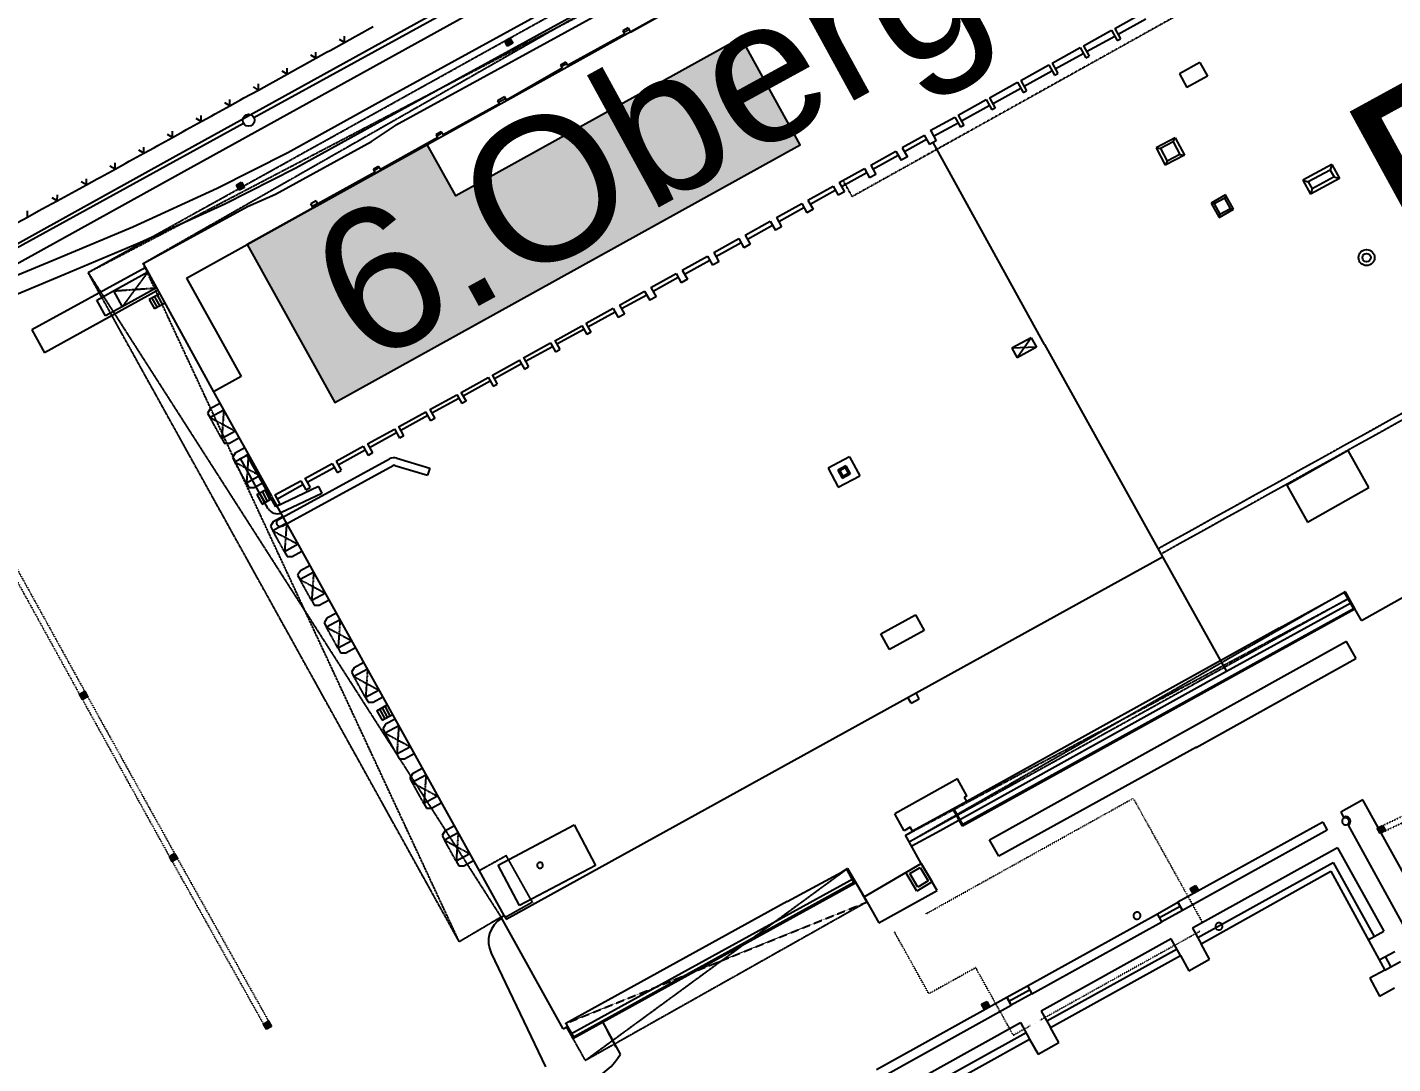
# Model space of a CAD drawing. Header units: millimetres. Extents: x 18890 to 178151, y 13973 to 138738.
# Drawn here: x 85452 to 96931, y 32200 to 40914 of the extents above; entities that cross this region are included whole.
import ezdxf

# ---------------------------------------------------------------- set-up
doc = ezdxf.new("R2010")
doc.units = ezdxf.units.MM
for name, pattern in [('DASHDOT', [1, 0.5, -0.25, 0, -0.25]), ('DASHED', [0.75, 0.5, -0.25]), ('DOT', [0.25, 0, -0.25]), ('HIDDEN', [0.375, 0.25, -0.125])]:
    doc.linetypes.add(name, pattern=pattern)
doc.layers.add('A0_Grundriß', color=7, linetype='Continuous', lineweight=50)
doc.layers.add('Lageplan', color=7, linetype='Continuous')
doc.styles.add('ARIAL', font='arial.ttf')

# ---------------------------------------------------------------- blocks, each defined once
blk = doc.blocks.new('Lageplan 6.OG')
at = {"layer": 'Lageplan'}
blk.add_hatch(color=1, dxfattribs=at).paths.add_polyline_path([(-25969, -5779), (-25234, -7107), (-21320, -4941), (-21818, -4041), (-24217, -5369), (-24456, -4938)])
at = {"layer": 'Lageplan', "linetype": 'DASHED'}
for p, q in [((-14368, 1174), (-26844, -5940)), ((-27308, -6014), (-14184, 844)), ((-27308, -6014), (-22597, -3396)), ((-24187, -11642), (-26844, -5940)), ((-24187, -11642), (-27308, -6014)), ((-27308, -6014), (-23836, -11435)), ((-16739, -8699), (-20403, -10803)), ((-20435, -10746), (-16708, -8755)), ((-16708, -8755), (-20403, -10803)), ((-20922, -11027), (-23126, -12640)), ((-20922, -11027), (-20763, -11309)), ((-23291, -12328), (-20763, -11309)), ((-20763, -11309), (-23126, -12640)), ((-23836, -11435), (-24187, -11642)), ((-23126, -12640), (-23285, -12358))]:
    blk.add_line(p, q, dxfattribs=at)
at = {"layer": 'Lageplan', "linetype": 'DASHDOT'}
for p, q in [((-14866, -2021), (-20883, -5376)), ((-20883, -5376), (-20959, -5241))]:
    blk.add_line(p, q, dxfattribs=at)
at = {"layer": 'Lageplan'}
for p, q in [((-25914, -4710), (-21626, -2357)), ((-26479, -6062), (-21417, -3249)), ((-22269, -3731), (-22747, -3995)), ((-18676, -3962), (-18441, -3832)), ((-18649, -4011), (-18414, -3881)), ((-22797, -4009), (-23277, -4273)), ((-22767, -3958), (-22811, -3982)), ((-22811, -3982), (-22797, -4009)), ((-22767, -3958), (-22747, -3995)), ((-18940, -4108), (-18704, -3978)), ((-18704, -3978), (-18656, -4064)), ((-18676, -3962), (-18629, -4049)), ((-23805, -4068), (-23761, -4044)), ((-23781, -4112), (-23805, -4068)), ((-23770, -4105), (-23794, -4062)), ((-23783, -4056), (-23759, -4099)), ((-23737, -4087), (-23781, -4112)), ((-23748, -4093), (-23772, -4050)), ((-23761, -4044), (-23737, -4087)), ((-19203, -4254), (-18968, -4123)), ((-18968, -4123), (-18920, -4210)), ((-18940, -4108), (-18892, -4195)), ((-18913, -4157), (-18677, -4027)), ((-18656, -4064), (-18629, -4049)), ((-23291, -4246), (-23335, -4270)), ((-23291, -4246), (-23277, -4273)), ((-19176, -4303), (-18941, -4173)), ((-18920, -4210), (-18892, -4195)), ((-23321, -4297), (-23791, -4565)), ((-23335, -4270), (-23321, -4297)), ((-19466, -4400), (-19231, -4269)), ((-19439, -4449), (-19204, -4318)), ((-19231, -4269), (-19183, -4356)), ((-19203, -4254), (-19155, -4340)), ((-19183, -4356), (-19155, -4340)), ((-17961, -4250), (-18132, -4345)), ((-18132, -4345), (-18069, -4458)), ((-17961, -4250), (-17898, -4363)), ((-19730, -4545), (-19494, -4415)), ((-19703, -4595), (-19467, -4464)), ((-19494, -4415), (-19446, -4502)), ((-19466, -4400), (-19418, -4486)), ((-17898, -4363), (-18069, -4458)), ((-23806, -4538), (-23865, -4571)), ((-23850, -4597), (-23865, -4571)), ((-23791, -4565), (-23806, -4538)), ((-19993, -4691), (-19758, -4561)), ((-19758, -4561), (-19710, -4648)), ((-19730, -4545), (-19682, -4632)), ((-19446, -4502), (-19418, -4486)), ((-23850, -4597), (-24323, -4858)), ((-19993, -4691), (-19945, -4778)), ((-19966, -4740), (-19731, -4610)), ((-19682, -4632), (-19710, -4648)), ((-30766, -7378), (-26002, -4758)), ((-20227, -4820), (-20021, -4707)), ((-20227, -4820), (-20221, -4829)), ((-20199, -4869), (-19994, -4756)), ((-20021, -4707), (-19973, -4793)), ((-19945, -4778), (-19973, -4793)), ((-24368, -4880), (-24850, -5148)), ((-24338, -4831), (-24381, -4855)), ((-24368, -4880), (-24381, -4855)), ((-24323, -4858), (-24338, -4831)), ((-20464, -4964), (-20277, -4861)), ((-20445, -4998), (-20260, -4894)), ((-20278, -4861), (-20235, -4938)), ((-20179, -4906), (-20235, -4938)), ((-20221, -4829), (-20179, -4906)), ((-19266, -6620), (-20204, -4921)), ((-18169, -4882), (-18329, -4967)), ((-18186, -4916), (-18292, -4973)), ((-18186, -4916), (-18169, -4882)), ((-18186, -4916), (-18129, -5022)), ((-18169, -4882), (-18091, -5027)), ((-20728, -5111), (-20516, -4994)), ((-20709, -5145), (-20497, -5027)), ((-20516, -4994), (-20473, -5071)), ((-20420, -5042), (-20473, -5071)), ((-20463, -4965), (-20420, -5042)), ((-18329, -4967), (-18252, -5113)), ((-18329, -4967), (-18292, -4973)), ((-18292, -4973), (-18235, -5079)), ((-18091, -5027), (-18252, -5113)), ((-18129, -5022), (-18235, -5079)), ((-18129, -5022), (-18091, -5027)), ((-24865, -5122), (-24908, -5146)), ((-24895, -5170), (-24908, -5146)), ((-24850, -5148), (-24865, -5122)), ((-20992, -5259), (-20780, -5141)), ((-20780, -5141), (-20737, -5218)), ((-20727, -5112), (-20685, -5189)), ((-18235, -5079), (-18252, -5113)), ((-16850, -5107), (-17095, -5239)), ((-16864, -5153), (-17049, -5253)), ((-16850, -5107), (-16864, -5153)), ((-16864, -5153), (-16833, -5211)), ((-16850, -5107), (-16786, -5224)), ((-26061, -5279), (-26017, -5255)), ((-26037, -5323), (-26061, -5279)), ((-26026, -5317), (-26050, -5273)), ((-26039, -5267), (-26015, -5311)), ((-26004, -5305), (-26028, -5261)), ((-26017, -5255), (-25993, -5299)), ((-24895, -5170), (-25377, -5436)), ((-20992, -5259), (-20949, -5336)), ((-20973, -5292), (-20761, -5174)), ((-20685, -5189), (-20737, -5218)), ((-17095, -5239), (-17031, -5357)), ((-17095, -5239), (-17049, -5253)), ((-17049, -5253), (-17017, -5311)), ((-16786, -5224), (-17031, -5357)), ((-16833, -5211), (-17017, -5311)), ((-16833, -5211), (-16786, -5224)), ((-25993, -5299), (-26037, -5323)), ((-21256, -5406), (-21044, -5288)), ((-21237, -5439), (-21026, -5321)), ((-21044, -5288), (-21001, -5365)), ((-20949, -5336), (-21001, -5365)), ((-17745, -5362), (-17867, -5431)), ((-17752, -5388), (-17841, -5438)), ((-17745, -5362), (-17752, -5388)), ((-17703, -5475), (-17752, -5388)), ((-17677, -5483), (-17745, -5362)), ((-17017, -5311), (-17031, -5357)), ((-25390, -5412), (-25434, -5436)), ((-25415, -5471), (-25434, -5436)), ((-25377, -5436), (-25390, -5412)), ((-21520, -5553), (-21308, -5435)), ((-21501, -5586), (-21290, -5468)), ((-21308, -5435), (-21265, -5512)), ((-21213, -5483), (-21265, -5512)), ((-21256, -5406), (-21213, -5483)), ((-17867, -5431), (-17799, -5552)), ((-17867, -5431), (-17841, -5438)), ((-17841, -5438), (-17792, -5525)), ((-17799, -5552), (-17677, -5483)), ((-17792, -5525), (-17703, -5475)), ((-17703, -5475), (-17677, -5483)), ((-21784, -5700), (-21572, -5582)), ((-21765, -5733), (-21554, -5615)), ((-21572, -5582), (-21529, -5659)), ((-21520, -5553), (-21477, -5630)), ((-17792, -5525), (-17799, -5552)), ((-22048, -5847), (-21836, -5729)), ((-21836, -5729), (-21794, -5806)), ((-21784, -5700), (-21741, -5777)), ((-21477, -5630), (-21529, -5659)), ((-22048, -5847), (-22005, -5924)), ((-22030, -5880), (-21818, -5763)), ((-21741, -5777), (-21794, -5806)), ((-22312, -5994), (-22101, -5876)), ((-22294, -6027), (-22082, -5910)), ((-22101, -5876), (-22058, -5953)), ((-22005, -5924), (-22058, -5953)), ((-26479, -6062), (-26022, -6890)), ((-22576, -6141), (-22365, -6023)), ((-22346, -6057), (-22558, -6175)), ((-22365, -6023), (-22322, -6100)), ((-22269, -6071), (-22322, -6100)), ((-22312, -5994), (-22269, -6071)), ((-22840, -6288), (-22629, -6170)), ((-22629, -6170), (-22586, -6247)), ((-22576, -6141), (-22533, -6218)), ((-22840, -6288), (-22798, -6365)), ((-22610, -6204), (-22822, -6321)), ((-22533, -6218), (-22586, -6247)), ((-22892, -6317), (-23121, -6443)), ((-22877, -6348), (-23105, -6473)), ((-22892, -6317), (-22850, -6394)), ((-22798, -6365), (-22850, -6394)), ((-23384, -6588), (-23156, -6463)), ((-23140, -6493), (-23367, -6618)), ((-23158, -6460), (-23115, -6537)), ((-23123, -6440), (-23081, -6517)), ((-23081, -6517), (-23115, -6537)), ((-23646, -6733), (-23419, -6607)), ((-23402, -6638), (-23630, -6763)), ((-23420, -6605), (-23378, -6682)), ((-23385, -6585), (-23343, -6662)), ((-19379, -6563), (-19541, -6652)), ((-19335, -6642), (-19541, -6652)), ((-19541, -6652), (-19498, -6731)), ((-19379, -6563), (-19498, -6731)), ((-19335, -6642), (-19498, -6731)), ((-19379, -6563), (-19335, -6642)), ((-19266, -6620), (-18275, -8405)), ((-23909, -6877), (-23681, -6752)), ((-23683, -6750), (-23640, -6827)), ((-23648, -6730), (-23605, -6807)), ((-23378, -6682), (-23343, -6662)), ((-23910, -6875), (-23868, -6952)), ((-23665, -6783), (-23892, -6908)), ((-23640, -6827), (-23605, -6807)), ((-26022, -6890), (-26253, -7018)), ((-24172, -7022), (-23944, -6897)), ((-23927, -6928), (-24154, -7053)), ((-23945, -6895), (-23903, -6971)), ((-23903, -6971), (-23868, -6952)), ((-26253, -7018), (-25766, -7895)), ((-24434, -7167), (-24207, -7042)), ((-24190, -7073), (-24417, -7198)), ((-24208, -7039), (-24165, -7117)), ((-24173, -7020), (-24130, -7097)), ((-24130, -7097), (-24165, -7117)), ((-24697, -7311), (-24469, -7186)), ((-24452, -7218), (-24679, -7343)), ((-24470, -7185), (-24428, -7262)), ((-24435, -7165), (-24393, -7242)), ((-24959, -7456), (-24732, -7331)), ((-24733, -7330), (-24690, -7407)), ((-24698, -7310), (-24655, -7387)), ((-24393, -7242), (-24428, -7262)), ((-24960, -7455), (-24918, -7532)), ((-24714, -7363), (-24942, -7488)), ((-24655, -7387), (-24690, -7407)), ((-25793, -8001), (-26030, -7573)), ((-25729, -7985), (-25975, -7542)), ((-25222, -7601), (-24994, -7475)), ((-24977, -7508), (-25204, -7633)), ((-24995, -7475), (-24952, -7552)), ((-24918, -7532), (-24952, -7552)), ((-24711, -7576), (-24435, -7659)), ((-20905, -7564), (-21086, -7660)), ((-20905, -7564), (-20820, -7724)), ((-16715, -7512), (-17230, -7802)), ((-16540, -7823), (-16715, -7512)), ((-25707, -8090), (-24774, -7582)), ((-25677, -8146), (-24744, -7638)), ((-25485, -7746), (-25257, -7620)), ((-25467, -7778), (-25239, -7653)), ((-25257, -7620), (-25215, -7696)), ((-25222, -7600), (-25180, -7677)), ((-25215, -7697), (-25179, -7678)), ((-24730, -7636), (-24453, -7719)), ((-24435, -7659), (-24453, -7719)), ((-21086, -7660), (-21001, -7820)), ((-20938, -7640), (-21005, -7676)), ((-21005, -7676), (-20969, -7744)), ((-21005, -7676), (-20988, -7681)), ((-20943, -7658), (-20988, -7681)), ((-20988, -7681), (-20963, -7727)), ((-20938, -7640), (-20943, -7658)), ((-20943, -7658), (-20919, -7703)), ((-20938, -7640), (-20902, -7708)), ((-25738, -7885), (-25520, -7765)), ((-25720, -7919), (-25502, -7798)), ((-25520, -7765), (-25477, -7842)), ((-25485, -7745), (-25442, -7822)), ((-21001, -7820), (-20820, -7724)), ((-20969, -7744), (-20902, -7708)), ((-20969, -7744), (-20963, -7727)), ((-20963, -7727), (-20919, -7703)), ((-20902, -7708), (-20919, -7703)), ((-17230, -7802), (-17055, -8113)), ((-25765, -7900), (-25722, -7977)), ((-24018, -11045), (-25764, -7899)), ((-25739, -7885), (-25696, -7962)), ((-25370, -7815), (-25729, -7985)), ((-25343, -7872), (-25686, -8035)), ((-25477, -7842), (-25442, -7823)), ((-25370, -7815), (-25343, -7872)), ((-17055, -8113), (-16540, -7823)), ((-25722, -7977), (-25696, -7962)), ((-23792, -11453), (-18275, -8405)), ((-18275, -8405), (-17738, -9369)), ((-17293, -9006), (-16739, -8699)), ((-16603, -8941), (-16739, -8699)), ((-16603, -8941), (-16079, -8647)), ((-16687, -8792), (-17738, -9369)), ((-20643, -9053), (-20352, -8893)), ((-20352, -8893), (-20280, -9024)), ((-20570, -9185), (-20643, -9053)), ((-20280, -9024), (-20570, -9185)), ((-17293, -9006), (-19921, -10463)), ((-18073, -9863), (-16728, -9115)), ((-16732, -9117), (-16649, -9259)), ((-17993, -10007), (-16649, -9259)), ((-17738, -9369), (-20143, -10708)), ((-27380, -9561), (-27336, -9536)), ((-27356, -9604), (-27380, -9561)), ((-27345, -9598), (-27369, -9555)), ((-27358, -9548), (-27334, -9592)), ((-27312, -9580), (-27356, -9604)), ((-27323, -9586), (-27347, -9542)), ((-27336, -9536), (-27312, -9580)), ((-20389, -9636), (-20415, -9588)), ((-20389, -9636), (-20320, -9599)), ((-20320, -9599), (-20347, -9550)), ((-19729, -10784), (-18073, -9863)), ((-17990, -10005), (-19651, -10923)), ((-19998, -10273), (-20526, -10566)), ((-19919, -10416), (-19998, -10273)), ((-19919, -10416), (-19941, -10428)), ((-19921, -10463), (-19941, -10428)), ((-16592, -10448), (-16777, -10551)), ((-16777, -10551), (-16752, -10594)), ((-15943, -11621), (-16592, -10448)), ((-23861, -10997), (-23220, -10660)), ((-23220, -10660), (-23042, -11000)), ((-20448, -10708), (-20526, -10566)), ((-16928, -10635), (-18145, -11310)), ((-16928, -10635), (-16890, -10703)), ((-16715, -10661), (-16128, -11726)), ((-16469, -10688), (-16425, -10664)), ((-16412, -10714), (-16436, -10670)), ((-16425, -10664), (-16401, -10707)), ((-20396, -10679), (-20448, -10708)), ((-20435, -10746), (-20377, -10713)), ((-20303, -10983), (-20435, -10746)), ((-20377, -10713), (-20396, -10679)), ((-20143, -10708), (-20381, -10838)), ((-19651, -10923), (-19729, -10784)), ((-16890, -10703), (-18107, -11378)), ((-16445, -10732), (-16469, -10688)), ((-16434, -10726), (-16458, -10682)), ((-16447, -10676), (-16423, -10720)), ((-16401, -10707), (-16445, -10732)), ((-26624, -10924), (-26580, -10900)), ((-26580, -10900), (-26556, -10943)), ((-16804, -10852), (-18023, -11528)), ((-16804, -10852), (-16415, -11553)), ((-26600, -10968), (-26624, -10924)), ((-26589, -10962), (-26613, -10918)), ((-26602, -10912), (-26578, -10955)), ((-26556, -10943), (-26600, -10968)), ((-26567, -10949), (-26591, -10906)), ((-23682, -11337), (-23861, -10997)), ((-23042, -11000), (-23682, -11337)), ((-20784, -11265), (-20303, -10983)), ((-20169, -11211), (-20303, -10983)), ((-17979, -11607), (-16840, -10974)), ((-16840, -10974), (-16495, -11597)), ((-23809, -11420), (-24018, -11045)), ((-20873, -11113), (-23250, -12419)), ((-21430, -11303), (-20969, -11054)), ((-20969, -11054), (-20922, -11027)), ((-20922, -11027), (-20784, -11265)), ((-17950, -11659), (-16860, -11048)), ((-16860, -11048), (-16407, -11880)), ((-20659, -11484), (-20169, -11211)), ((-18041, -11193), (-17997, -11169)), ((-18017, -11237), (-18041, -11193)), ((-17991, -11180), (-18035, -11204)), ((-18029, -11215), (-17985, -11191)), ((-17979, -11201), (-18023, -11226)), ((-17973, -11212), (-18017, -11237)), ((-17997, -11169), (-17973, -11212)), ((-21430, -11303), (-23291, -12328)), ((-20784, -11265), (-20659, -11484)), ((-18318, -11406), (-18145, -11310)), ((-18299, -11439), (-18127, -11343)), ((-18107, -11378), (-18145, -11310)), ((-18145, -11310), (-18107, -11378)), ((-23836, -11435), (-23809, -11420)), ((-23314, -12374), (-23836, -11435)), ((-23809, -11420), (-23792, -11453)), ((-19411, -12013), (-18318, -11406)), ((-19374, -12080), (-18280, -11473)), ((-18280, -11473), (-18318, -11406)), ((-18280, -11473), (-18318, -11406)), ((-18107, -11378), (-18280, -11473)), ((-18023, -11528), (-17950, -11659)), ((-17913, -11528), (-17913, -11528)), ((-16546, -11625), (-16415, -11553)), ((-18201, -11617), (-19294, -12224)), ((-18153, -11704), (-19246, -12310)), ((-18123, -11756), (-18201, -11617)), ((-17879, -11788), (-17950, -11659)), ((-23919, -11737), (-23461, -12694)), ((-19217, -12362), (-18123, -11756)), ((-18123, -11756), (-18053, -11885)), ((-18053, -11885), (-17879, -11788)), ((-16453, -11795), (-16321, -11723)), ((-16407, -11880), (-16274, -11807)), ((-16355, -11850), (-16401, -11767)), ((-16407, -11880), (-16532, -11948)), ((-19585, -12109), (-19411, -12013)), ((-19567, -12142), (-19393, -12046)), ((-19411, -12013), (-19374, -12080)), ((-19411, -12013), (-19374, -12080)), ((-16532, -11948), (-16450, -12098)), ((-16450, -12098), (-16324, -12028)), ((-20678, -12715), (-19585, -12109)), ((-19796, -12167), (-19752, -12143)), ((-19772, -12211), (-19796, -12167)), ((-19746, -12154), (-19790, -12178)), ((-19784, -12189), (-19740, -12165)), ((-19752, -12143), (-19728, -12187)), ((-19585, -12109), (-19548, -12176)), ((-19548, -12176), (-19585, -12109)), ((-19374, -12080), (-19548, -12176)), ((-20641, -12782), (-19548, -12176)), ((-19734, -12176), (-19778, -12200)), ((-19728, -12187), (-19772, -12211)), ((-19294, -12224), (-19217, -12362)), ((-25834, -12334), (-25790, -12309)), ((-25809, -12377), (-25834, -12334)), ((-25798, -12371), (-25823, -12328)), ((-25812, -12321), (-25788, -12365)), ((-25766, -12353), (-25809, -12377)), ((-25777, -12359), (-25801, -12315)), ((-25790, -12309), (-25766, -12353)), ((-23314, -12374), (-23277, -12353)), ((-23291, -12328), (-23277, -12353)), ((-23250, -12419), (-23285, -12358)), ((-22833, -12587), (-22981, -12316)), ((-20561, -12928), (-19469, -12321)), ((-19469, -12321), (-19392, -12460)), ((-19343, -12325), (-19343, -12325)), ((-19147, -12490), (-19217, -12362)), ((-19420, -12407), (-20514, -13013)), ((-20485, -13066), (-19392, -12460)), ((-19392, -12460), (-19321, -12586)), ((-19321, -12586), (-19147, -12490))]:
    blk.add_line(p, q, dxfattribs=at)
at = {"layer": 'Lageplan', "color": 2}
for p, q in [((-26595, -5048), (-22983, -3052)), ((-26525, -5176), (-22913, -3180)), ((-26525, -5176), (-22913, -3180)), ((-22003, -3287), (-24722, -4779)), ((-23049, -3589), (-24893, -4603)), ((-22978, -3717), (-24823, -4731)), ((-24893, -4603), (-25629, -5007)), ((-24823, -4731), (-25561, -5137)), ((-24924, -4912), (-24722, -4779)), ((-25731, -5355), (-24924, -4912)), ((-28065, -5860), (-26595, -5048)), ((-25629, -5007), (-26222, -5307)), ((-25561, -5137), (-26159, -5439)), ((-27995, -5988), (-26525, -5176)), ((-27995, -5988), (-26525, -5176)), ((-26222, -5307), (-26932, -5632)), ((-25967, -5460), (-25731, -5355)), ((-26159, -5439), (-26873, -5766)), ((-26844, -5940), (-25967, -5460)), ((-26932, -5632), (-27568, -5899)), ((-26873, -5766), (-27512, -6034)), ((-27568, -5899), (-28659, -6353)), ((-26844, -5940), (-26253, -7018)), ((-27512, -6034), (-28603, -6488)), ((-26829, -5974), (-27780, -6497)), ((-27093, -6169), (-26805, -6010)), ((-26724, -6166), (-27675, -6689)), ((-27233, -6246), (-27093, -6169)), ((-27093, -6169), (-27020, -6302)), ((-26732, -6144), (-27020, -6302)), ((-26705, -6193), (-26793, -6242)), ((-27160, -6379), (-27233, -6246)), ((-27020, -6302), (-27160, -6379)), ((-26793, -6242), (-26749, -6321)), ((-26771, -6230), (-26727, -6310)), ((-26749, -6218), (-26705, -6298)), ((-26661, -6273), (-26749, -6321)), ((-26727, -6206), (-26683, -6285)), ((-27780, -6497), (-27675, -6689)), ((-26198, -7115), (-26279, -7159)), ((-26279, -7159), (-26303, -7196)), ((-26303, -7196), (-26282, -7233)), ((-26167, -7171), (-26282, -7233)), ((-26069, -7348), (-26184, -7411)), ((-26184, -7411), (-26163, -7448)), ((-26163, -7448), (-26120, -7449)), ((-26120, -7449), (-26039, -7404)), ((-26072, -7533), (-26095, -7570)), ((-26095, -7570), (-26074, -7608)), ((-25960, -7545), (-26074, -7608)), ((-25991, -7489), (-26072, -7533)), ((-25862, -7722), (-25976, -7785)), ((-25976, -7785), (-25956, -7823)), ((-25912, -7823), (-25831, -7778)), ((-25956, -7823), (-25912, -7823)), ((-25888, -7881), (-25801, -7833)), ((-25888, -7881), (-25844, -7961)), ((-25867, -7869), (-25823, -7949)), ((-25845, -7857), (-25801, -7937)), ((-25844, -7961), (-25757, -7912)), ((-25823, -7845), (-25779, -7925)), ((-25751, -8111), (-25774, -8148)), ((-25774, -8148), (-25754, -8186)), ((-25639, -8123), (-25754, -8186)), ((-25670, -8067), (-25751, -8111)), ((-25541, -8300), (-25656, -8363)), ((-25656, -8363), (-25635, -8401)), ((-25592, -8401), (-25510, -8357)), ((-25635, -8401), (-25592, -8401)), ((-25442, -8477), (-25523, -8522)), ((-25523, -8522), (-25546, -8558)), ((-25546, -8558), (-25526, -8596)), ((-25411, -8533), (-25526, -8596)), ((-25313, -8711), (-25428, -8773)), ((-16748, -8704), (-16670, -8841)), ((-16739, -8699), (-16657, -8845)), ((-25428, -8773), (-25407, -8811)), ((-25407, -8811), (-25364, -8811)), ((-25364, -8811), (-25282, -8767)), ((-25301, -8922), (-25324, -8959)), ((-25189, -8934), (-25304, -8996)), ((-25220, -8878), (-25301, -8922)), ((-16657, -8845), (-19957, -10670)), ((-16670, -8841), (-19953, -10656)), ((-25324, -8959), (-25304, -8996)), ((-25091, -9111), (-25206, -9174)), ((-25206, -9174), (-25185, -9211)), ((-25142, -9212), (-25060, -9167)), ((-25185, -9211), (-25142, -9212)), ((-24989, -9293), (-25070, -9338)), ((-25070, -9338), (-25093, -9374)), ((-25093, -9374), (-25073, -9412)), ((-24958, -9349), (-25073, -9412)), ((-24860, -9527), (-24975, -9589)), ((-24975, -9589), (-24954, -9627)), ((-24954, -9627), (-24911, -9627)), ((-24911, -9627), (-24829, -9583)), ((-24880, -9699), (-24792, -9650)), ((-24880, -9699), (-24836, -9778)), ((-24858, -9686), (-24814, -9766)), ((-24836, -9674), (-24792, -9754)), ((-24836, -9778), (-24748, -9730)), ((-24814, -9662), (-24770, -9742)), ((-24808, -9813), (-24831, -9850)), ((-24831, -9850), (-24810, -9888)), ((-24696, -9825), (-24810, -9888)), ((-24726, -9769), (-24808, -9813)), ((-24598, -10002), (-24712, -10065)), ((-24712, -10065), (-24692, -10103)), ((-24648, -10103), (-24567, -10058)), ((-24692, -10103), (-24648, -10103)), ((-24498, -10185), (-24579, -10229)), ((-24579, -10229), (-24603, -10266)), ((-24603, -10266), (-24582, -10303)), ((-24467, -10241), (-24582, -10303)), ((-24369, -10418), (-24484, -10480)), ((-24484, -10480), (-24463, -10518)), ((-24463, -10518), (-24420, -10519)), ((-24420, -10519), (-24339, -10474)), ((-19921, -10463), (-20377, -10713)), ((-19957, -10670), (-20036, -10526)), ((-19953, -10656), (-20028, -10521)), ((-24227, -10668), (-24308, -10713)), ((-24308, -10713), (-24332, -10749)), ((-24332, -10749), (-24311, -10787)), ((-24196, -10725), (-24311, -10787)), ((-24098, -10902), (-24213, -10964)), ((-24213, -10964), (-24192, -11002)), ((-24192, -11002), (-24149, -11002)), ((-24149, -11002), (-24068, -10958)), ((-20432, -11059), (-20303, -10983)), ((-20400, -11068), (-20311, -11016)), ((-20311, -11016), (-20244, -11130)), ((-20303, -10983), (-20211, -11139)), ((-20869, -11142), (-20930, -11032)), ((-20855, -11145), (-20922, -11027)), ((-20341, -11215), (-20432, -11059)), ((-20333, -11182), (-20400, -11068)), ((-20244, -11130), (-20333, -11182)), ((-23231, -12455), (-20855, -11145)), ((-23228, -12442), (-20869, -11142)), ((-20211, -11139), (-20341, -11215)), ((-23285, -12358), (-23231, -12455)), ((-23276, -12353), (-23228, -12442)), ((-22867, -12528), (-22943, -12386))]:
    blk.add_line(p, q, dxfattribs=at)
at = {"layer": 'Lageplan', "color": 1}
for p, q in [((-25061, -4030), (-25032, -4014)), ((-25032, -4014), (-24910, -3947)), ((-25273, -4147), (-25152, -4080)), ((-25152, -4080), (-25194, -4055)), ((-25152, -4080), (-25151, -4028)), ((-25152, -4080), (-25061, -4030)), ((-25514, -4280), (-25393, -4213)), ((-25393, -4213), (-25435, -4188)), ((-25393, -4213), (-25392, -4162)), ((-25393, -4213), (-25302, -4163)), ((-25302, -4163), (-25273, -4147)), ((-25755, -4414), (-25634, -4347)), ((-25634, -4347), (-25677, -4321)), ((-25634, -4347), (-25633, -4295)), ((-25634, -4347), (-25543, -4296)), ((-25543, -4296), (-25514, -4280)), ((-25875, -4480), (-25918, -4454)), ((-25875, -4480), (-25874, -4428)), ((-25875, -4480), (-25784, -4430)), ((-25784, -4430), (-25755, -4414)), ((-26116, -4613), (-26159, -4587)), ((-26116, -4613), (-26115, -4561)), ((-26116, -4613), (-26026, -4563)), ((-26026, -4563), (-25997, -4547)), ((-25997, -4547), (-25875, -4480)), ((-26358, -4746), (-26356, -4694)), ((-26358, -4746), (-26267, -4696)), ((-26267, -4696), (-26238, -4680)), ((-26238, -4680), (-26116, -4613)), ((-26508, -4829), (-26479, -4813)), ((-26479, -4813), (-26358, -4746)), ((-26358, -4746), (-26400, -4720)), ((-26720, -4946), (-26599, -4879)), ((-26599, -4879), (-26641, -4853)), ((-26599, -4879), (-26598, -4827)), ((-26599, -4879), (-26508, -4829)), ((-26961, -5079), (-26840, -5012)), ((-26840, -5012), (-26882, -4986)), ((-26840, -5012), (-26839, -4960)), ((-26840, -5012), (-26749, -4962)), ((-26749, -4962), (-26720, -4946)), ((-27202, -5212), (-27081, -5145)), ((-27081, -5145), (-27124, -5120)), ((-27081, -5145), (-27080, -5093)), ((-27081, -5145), (-26990, -5095)), ((-26990, -5095), (-26961, -5079)), ((-27444, -5345), (-27322, -5278)), ((-27322, -5278), (-27365, -5253)), ((-27322, -5278), (-27321, -5226)), ((-27322, -5278), (-27231, -5228)), ((-27231, -5228), (-27202, -5212)), ((-27568, -5413), (-27611, -5387)), ((-27568, -5412), (-27566, -5360)), ((-27568, -5412), (-27474, -5361)), ((-27474, -5361), (-27444, -5345)), ((-27818, -5548), (-27817, -5496)), ((-27818, -5548), (-27724, -5497)), ((-27724, -5497), (-27694, -5480)), ((-27694, -5480), (-27568, -5412)), ((-27944, -5616), (-27818, -5548))]:
    blk.add_line(p, q, dxfattribs=at)
at = {"layer": 'Lageplan', "linetype": 'HIDDEN'}
for p, q in [((-22760, -3972), (-22803, -3997)), ((-23283, -4260), (-23327, -4284)), ((-23798, -4553), (-23857, -4585)), ((-24331, -4843), (-24375, -4868)), ((-24858, -5133), (-24902, -5158)), ((-25378, -5434), (-25422, -5459)), ((-13500, -5667), (-18304, -8334)), ((-13476, -5711), (-18280, -8378)), ((-23791, -10918), (-24018, -11045)), ((-23572, -11310), (-23791, -10918)), ((-23572, -11310), (-23799, -11437)), ((-23809, -11420), (-23799, -11437))]:
    blk.add_line(p, q, dxfattribs=at)
at = {"layer": 'Lageplan', "color": 2, "linetype": 'DASHED'}
for p, q in [((-26805, -6010), (-27020, -6302)), ((-27093, -6169), (-26732, -6144)), ((-26167, -7171), (-26184, -7411)), ((-26184, -7411), (-26282, -7233)), ((-26282, -7233), (-26069, -7348)), ((-25960, -7545), (-25976, -7785)), ((-25976, -7785), (-26074, -7608)), ((-26074, -7608), (-25862, -7722)), ((-25639, -8123), (-25656, -8363)), ((-25656, -8363), (-25754, -8186)), ((-25754, -8186), (-25541, -8300)), ((-25428, -8773), (-25526, -8596)), ((-25526, -8596), (-25313, -8711)), ((-25411, -8533), (-25428, -8773)), ((-25189, -8934), (-25206, -9174)), ((-25206, -9174), (-25304, -8996)), ((-25304, -8996), (-25091, -9111)), ((-24975, -9589), (-25073, -9412)), ((-25073, -9412), (-24860, -9527)), ((-24958, -9349), (-24975, -9589)), ((-24696, -9825), (-24712, -10065)), ((-24712, -10065), (-24810, -9888)), ((-24810, -9888), (-24598, -10002)), ((-24484, -10480), (-24582, -10303)), ((-24582, -10303), (-24369, -10418)), ((-24467, -10241), (-24484, -10480)), ((-24213, -10964), (-24311, -10787)), ((-24311, -10787), (-24098, -10902)), ((-24196, -10725), (-24213, -10964))]:
    blk.add_line(p, q, dxfattribs=at)
at = {"layer": 'Lageplan', "linetype": 'DOT'}
for p, q in [((-28164, -8140), (-27356, -9604)), ((-28121, -8116), (-27312, -9580)), ((-27356, -9604), (-26600, -10968)), ((-27312, -9580), (-26556, -10943)), ((-16423, -10664), (-15502, -10225)), ((-16401, -10709), (-15481, -10270)), ((-20268, -11409), (-18521, -10436)), ((-18521, -10436), (-17937, -11484)), ((-26600, -10968), (-25809, -12377)), ((-26556, -10943), (-25766, -12353)), ((-20239, -12079), (-20531, -11555)), ((-17957, -11552), (-19300, -12300)), ((-19845, -11860), (-20239, -12079)), ((-19529, -12428), (-19845, -11860)), ((-19387, -12349), (-19529, -12428))]:
    blk.add_line(p, q, dxfattribs=at)
at = {"layer": 'Lageplan', "color": 1}
blk.add_lwpolyline([(-25969, -5779), (-25234, -7107), (-21320, -4941), (-21818, -4041), (-24217, -5369), (-24456, -4938), (-25969, -5779)], dxfattribs=at)
blk.add_circle((-25958, -4734), 50, dxfattribs=at)
at = {"layer": 'Lageplan'}
for radius in [67.5, 35.5]:
    blk.add_circle((-16559, -5889), radius, dxfattribs=at)
for centre, radius, start, end in [((-24735, -7654), 81.5, 73.2594, 118.5769), ((-24735, -7654), 18.5, 73.2594, 118.5769), ((-25721, -7961), 81.5, 209.0323, 295.3717), ((-25692, -8118), 31.6, 118.6784, 298.435), ((-16733, -10628), 38.2, 299.4008, 119.4793), ((-23718, -11638), 224, 120.1744, 206.2587), ((-23290, -12318), 531, 292.1937, 329.4881)]:
    blk.add_arc(centre, radius, start, end, dxfattribs=at)
at = {"layer": 'Lageplan', "color": 5}
for centre, start_param, end_param in [((-16736, -10629), 1.745194, 3.31599), ((-16736, -10629), 0.174397, 1.745194), ((-16736, -10629), 3.31599, 4.886786), ((-16736, -10629), 4.886786, 6.457583), ((-18489, -11423), 1.745194, 3.31599), ((-18489, -11423), 0.174397, 1.745194), ((-18489, -11423), 3.31599, 4.886786), ((-18489, -11423), 4.886786, 6.457583), ((-17801, -11513), 0.174397, 1.745194), ((-17801, -11513), 1.745194, 3.31599), ((-17801, -11513), 3.31599, 4.886786), ((-17801, -11513), 4.886786, 6.457583)]:
    blk.add_ellipse(centre, major_axis=(21.2, 21.2), ratio=1, start_param=start_param, end_param=end_param, dxfattribs=at)
at = {"layer": 'Lageplan'}
for start_param, end_param in [(1.745333, 3.31613), (0.174537, 1.745333), (3.31613, 4.886926), (4.886926, 6.457722)]:
    blk.add_ellipse((-23508, -10999), major_axis=(17.7, 17.7), ratio=1, start_param=start_param, end_param=end_param, dxfattribs=at)
at = {"layer": 'Lageplan', "style": 'ARIAL'}
for s, height, p in [('6.Obergeschoss', 1200, (-24975, -6817)), ('Bau 2', 1600, (-16094, -6153))]:
    blk.add_text(s, height=height, rotation=28.7, dxfattribs=at).set_placement(p)

msp = doc.modelspace()

# ---------------------------------------------------------------- block references
at = {"layer": 'A0_Grundriß'}
msp.add_blockref('Lageplan 6.OG', (113271, 44867), dxfattribs=at)

doc.saveas('drawing.dxf')
